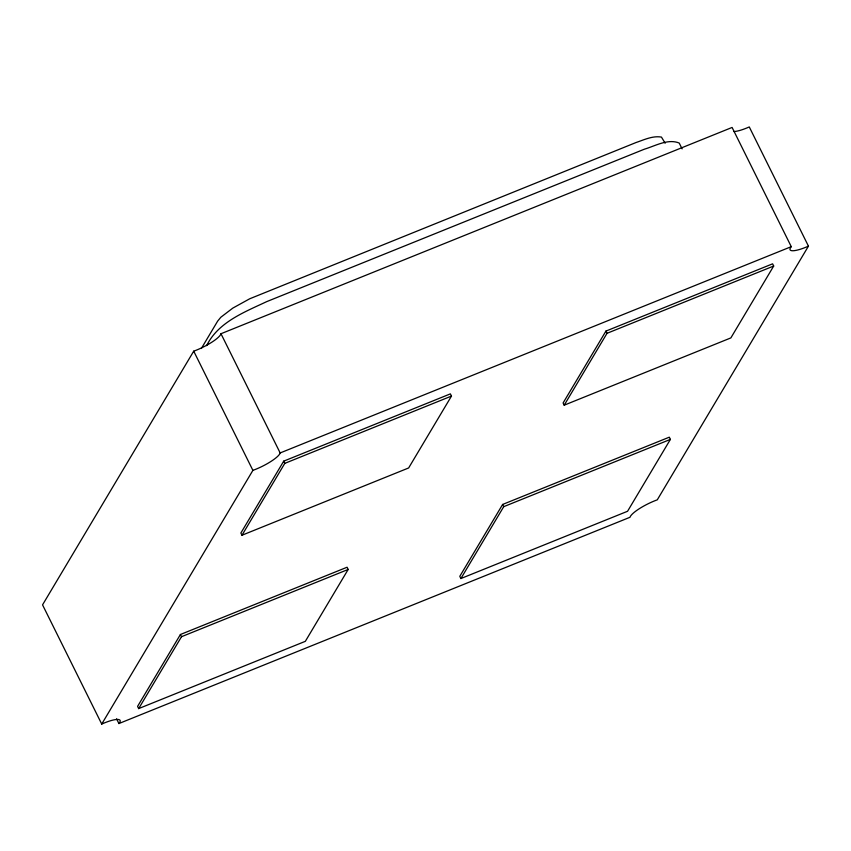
<?xml version="1.0" encoding="UTF-8"?>
<svg xmlns="http://www.w3.org/2000/svg" width="851" height="851" viewBox="0 0 851 851"><rect width="100%" height="100%" fill="white"/><g stroke="black" fill="none" stroke-linecap="round" stroke-linejoin="round"><path stroke-width="1.28" d="M808.45 246.141A22.349 4.989 -26.4 0 1 791.27 246.662L732.094 127.448L220.983 333.73A22.349 4.989 -26.4 0 1 193.72 351.165L42.55 604.859L101.726 724.063A22.349 4.989 -26.4 0 1 118.906 723.552L630.017 517.27A22.349 4.989 -26.4 0 1 657.28 499.835L808.45 246.141L749.274 126.937A22.349 4.989 -26.4 0 1 733.87 131.543M201.357 348.463L217.643 321.135L220.834 317.242L232.844 308.083L249.726 298.775L636.027 142.532C644.154 139.798 652.664 135.575 661.45 137.085L665.152 143.213M206.655 345.634C218.101 322.21 244.428 312.126 266.608 301.669L644.388 149.191C655.281 145.978 667.918 138.405 679.226 143.064L682.108 148.872M101.726 724.063L252.896 470.369A22.349 4.989 -26.4 0 0 280.16 452.945L791.27 246.662M180.412 634.506L137.575 706.383L138.67 708.596L305.339 641.324L348.176 569.447L347.08 567.234L180.412 634.506L181.508 636.708L138.67 708.596M283.713 461.146L240.876 533.024L241.971 535.236L408.64 467.965L451.477 396.087L450.381 393.875L283.713 461.146L284.808 463.359L241.971 535.236M502.633 504.452L459.795 576.329L460.891 578.542L627.559 511.27L670.397 439.393L669.301 437.18L502.633 504.452L503.728 506.664L460.891 578.542M605.933 331.092L563.096 402.97L564.192 405.182L730.86 337.911L773.697 266.033L772.602 263.831L605.933 331.092L607.029 333.305L564.192 405.182M284.808 463.359L451.477 396.087M607.029 333.305L773.697 266.033M181.508 636.708L348.176 569.447M503.728 506.664L670.397 439.393M220.983 333.73L280.16 452.945M193.72 351.165L252.896 470.369M116.566 718.829L118.906 723.552"/></g></svg>
